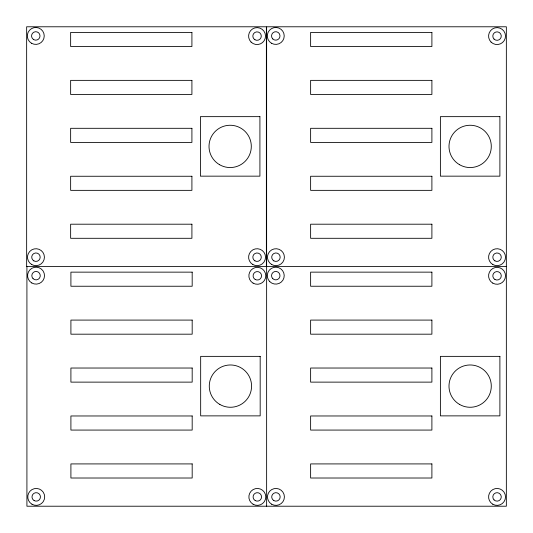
<?xml version="1.0" encoding="UTF-8"?>
<svg xmlns="http://www.w3.org/2000/svg" width="533" height="533" viewBox="0 0 533 533"><rect width="100%" height="100%" fill="white"/><g stroke="black" fill="none" stroke-linecap="round" stroke-linejoin="round"><path stroke-width="0.8" d="M506.35 266.5L26.65 266.5L26.65 26.783L266.367 26.783L266.367 266.5M266.633 506.217L266.633 26.783L506.35 26.783L506.35 506.217L26.916 506.217L26.916 266.5M191.913 32.42L70.642 32.42L70.642 46.524L191.913 46.524L191.913 32.42M431.897 32.42L310.626 32.42L310.626 46.524L431.897 46.524L431.897 32.42M191.913 80.363L70.642 80.363L70.642 94.468L191.913 94.468L191.913 80.363M431.897 80.363L310.626 80.363L310.626 94.468L431.897 94.468L431.897 80.363M259.911 116.647L200.408 116.647L200.408 176.156L259.911 176.156L259.911 116.647M499.894 116.647L440.391 116.647L440.391 176.156L499.894 176.156L499.894 116.647M191.913 128.306L70.642 128.306L70.642 142.411L191.913 142.411L191.913 128.306M431.897 128.306L310.626 128.306L310.626 142.411L431.897 142.411L431.897 128.306M191.913 176.256L70.642 176.256L70.642 190.354L191.913 190.354L191.913 176.256M431.897 176.256L310.626 176.256L310.626 190.354L431.897 190.354L431.897 176.256M191.913 224.2L70.642 224.2L70.642 238.298L191.913 238.298L191.913 224.2M431.897 224.2L310.626 224.2L310.626 238.298L431.897 238.298L431.897 224.2M192.18 272.143L70.909 272.143L70.909 286.241L192.18 286.241L192.18 272.143M431.897 272.143L310.626 272.143L310.626 286.241L431.897 286.241L431.897 272.143M192.18 320.086L70.909 320.086L70.909 334.184L192.18 334.184L192.18 320.086M431.897 320.086L310.626 320.086L310.626 334.184L431.897 334.184L431.897 320.086M260.177 356.364L200.668 356.364L200.668 415.873L260.177 415.873L260.177 356.364M499.894 356.364L440.391 356.364L440.391 415.873L499.894 415.873L499.894 356.364M192.18 368.03L70.909 368.03L70.909 382.128L192.18 382.128L192.18 368.03M431.897 368.03L310.626 368.03L310.626 382.128L431.897 382.128L431.897 368.03M192.18 415.973L70.909 415.973L70.909 430.071L192.18 430.071L192.18 415.973M431.897 415.973L310.626 415.973L310.626 430.071L431.897 430.071L431.897 415.973M192.18 463.917L70.909 463.917L70.909 478.014L192.18 478.014L192.18 463.917M431.897 463.917L310.626 463.917L310.626 478.014L431.897 478.014L431.897 463.917M272.769 38.929A4.231 4.231 0 0 0 279.845 37.03A4.231 4.231 0 0 0 274.668 31.853A4.231 4.231 0 0 0 272.769 38.929M494.051 39.082A4.231 4.231 0 0 0 501.127 37.183A4.231 4.231 0 0 0 495.95 32A4.231 4.231 0 0 0 494.051 39.082M494.93 260.857A4.231 4.231 0 0 0 501.273 257.192A4.231 4.231 0 0 0 494.93 253.528A4.231 4.231 0 0 0 494.93 260.857M273.822 260.857A4.231 4.231 0 0 0 280.171 257.192A4.231 4.231 0 0 0 273.822 253.528A4.231 4.231 0 0 0 273.822 260.857M459.566 164.717A21.153 21.153 0 0 0 491.293 146.402A21.153 21.153 0 0 0 459.566 128.087A21.153 21.153 0 0 0 459.566 164.717M491.06 42.074A8.461 8.461 0 0 0 505.217 38.276A8.461 8.461 0 0 0 494.851 27.916A8.461 8.461 0 0 0 491.06 42.074M271.71 264.521A8.461 8.461 0 0 0 284.402 257.192A8.461 8.461 0 0 0 271.71 249.864A8.461 8.461 0 0 0 271.71 264.521M271.53 43.266A8.461 8.461 0 0 0 284.222 35.938A8.461 8.461 0 0 0 271.53 28.609A8.461 8.461 0 0 0 271.53 43.266M492.812 264.521A8.461 8.461 0 0 0 505.504 257.192A8.461 8.461 0 0 0 492.812 249.864A8.461 8.461 0 0 0 492.812 264.521M33.666 39.602A4.231 4.231 0 0 0 40.008 35.938A4.231 4.231 0 0 0 33.666 32.273A4.231 4.231 0 0 0 33.666 39.602M254.947 39.755A4.231 4.231 0 0 0 261.29 36.091A4.231 4.231 0 0 0 254.947 32.426A4.231 4.231 0 0 0 254.947 39.755M254.947 260.857A4.231 4.231 0 0 0 261.29 257.192A4.231 4.231 0 0 0 254.947 253.528A4.231 4.231 0 0 0 254.947 260.857M33.839 260.857A4.231 4.231 0 0 0 40.188 257.192A4.231 4.231 0 0 0 33.839 253.528A4.231 4.231 0 0 0 33.839 260.857M219.583 164.717A21.153 21.153 0 0 0 251.309 146.402A21.153 21.153 0 0 0 219.583 128.087A21.153 21.153 0 0 0 219.583 164.717M251.076 42.074A8.461 8.461 0 0 0 265.234 38.276A8.461 8.461 0 0 0 254.874 27.916A8.461 8.461 0 0 0 251.076 42.074M31.727 264.521A8.461 8.461 0 0 0 44.419 257.192A8.461 8.461 0 0 0 31.727 249.864A8.461 8.461 0 0 0 31.727 264.521M31.547 43.266A8.461 8.461 0 0 0 44.239 35.938A8.461 8.461 0 0 0 31.547 28.609A8.461 8.461 0 0 0 31.547 43.266M252.829 264.521A8.461 8.461 0 0 0 265.521 257.192A8.461 8.461 0 0 0 252.829 249.864A8.461 8.461 0 0 0 252.829 264.521M272.769 278.646A4.231 4.231 0 0 0 279.845 276.747A4.231 4.231 0 0 0 274.668 271.57A4.231 4.231 0 0 0 272.769 278.646M494.93 279.472A4.231 4.231 0 0 0 501.273 275.808A4.231 4.231 0 0 0 494.93 272.143A4.231 4.231 0 0 0 494.93 279.472M494.051 499.901A4.231 4.231 0 0 0 501.127 498.009A4.231 4.231 0 0 0 495.95 492.825A4.231 4.231 0 0 0 494.051 499.901M273.822 500.574A4.231 4.231 0 0 0 280.171 496.909A4.231 4.231 0 0 0 273.822 493.245A4.231 4.231 0 0 0 273.822 500.574M459.566 404.44A21.153 21.153 0 0 0 491.293 386.119A21.153 21.153 0 0 0 459.566 367.803A21.153 21.153 0 0 0 459.566 404.44M492.812 283.136A8.461 8.461 0 0 0 505.504 275.808A8.461 8.461 0 0 0 492.812 268.479A8.461 8.461 0 0 0 492.812 283.136M271.71 504.238A8.461 8.461 0 0 0 284.402 496.909A8.461 8.461 0 0 0 271.71 489.587A8.461 8.461 0 0 0 271.71 504.238M269.778 281.637A8.461 8.461 0 0 0 283.929 277.846A8.461 8.461 0 0 0 273.569 267.479A8.461 8.461 0 0 0 269.778 281.637M492.812 504.238A8.461 8.461 0 0 0 505.504 496.909A8.461 8.461 0 0 0 492.812 489.587A8.461 8.461 0 0 0 492.812 504.238M33.053 278.646A4.231 4.231 0 0 0 40.128 276.747A4.231 4.231 0 0 0 34.945 271.57A4.231 4.231 0 0 0 33.053 278.646M255.207 279.472A4.231 4.231 0 0 0 261.556 275.808A4.231 4.231 0 0 0 255.207 272.143A4.231 4.231 0 0 0 255.207 279.472M255.207 500.574A4.231 4.231 0 0 0 261.556 496.909A4.231 4.231 0 0 0 255.207 493.245A4.231 4.231 0 0 0 255.207 500.574M34.105 500.574A4.231 4.231 0 0 0 40.448 496.909A4.231 4.231 0 0 0 34.105 493.245A4.231 4.231 0 0 0 34.105 500.574M219.849 404.44A21.153 21.153 0 0 0 251.576 386.119A21.153 21.153 0 0 0 219.849 367.803A21.153 21.153 0 0 0 219.849 404.44M253.095 283.136A8.461 8.461 0 0 0 265.787 275.808A8.461 8.461 0 0 0 253.095 268.479A8.461 8.461 0 0 0 253.095 283.136M31.993 504.238A8.461 8.461 0 0 0 44.679 496.909A8.461 8.461 0 0 0 31.993 489.587A8.461 8.461 0 0 0 31.993 504.238M31.813 282.983A8.461 8.461 0 0 0 44.505 275.654A8.461 8.461 0 0 0 31.813 268.326A8.461 8.461 0 0 0 31.813 282.983M253.095 504.238A8.461 8.461 0 0 0 265.787 496.909A8.461 8.461 0 0 0 253.095 489.587A8.461 8.461 0 0 0 253.095 504.238"/></g></svg>
